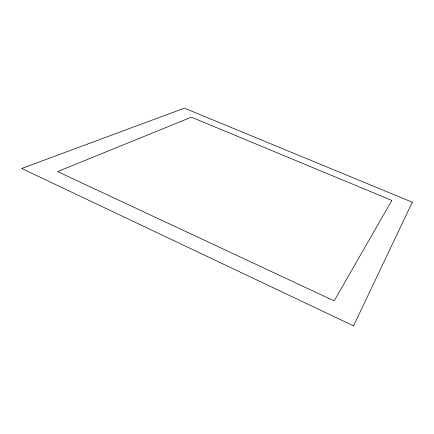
<?xml version="1.0" encoding="UTF-8"?>
<svg xmlns="http://www.w3.org/2000/svg" width="434" height="434" viewBox="0 0 434 434"><rect width="100%" height="100%" fill="white"/><g stroke="black" fill="none" stroke-linecap="round" stroke-linejoin="round"><path stroke-width="0.65" d="M412.3 202.201L353.547 325.847L21.7 168.49L184.374 108.153L412.3 202.201M391.842 200.432L334.158 300.892L57.608 171.587L191.383 117.175L391.842 200.432"/></g></svg>
